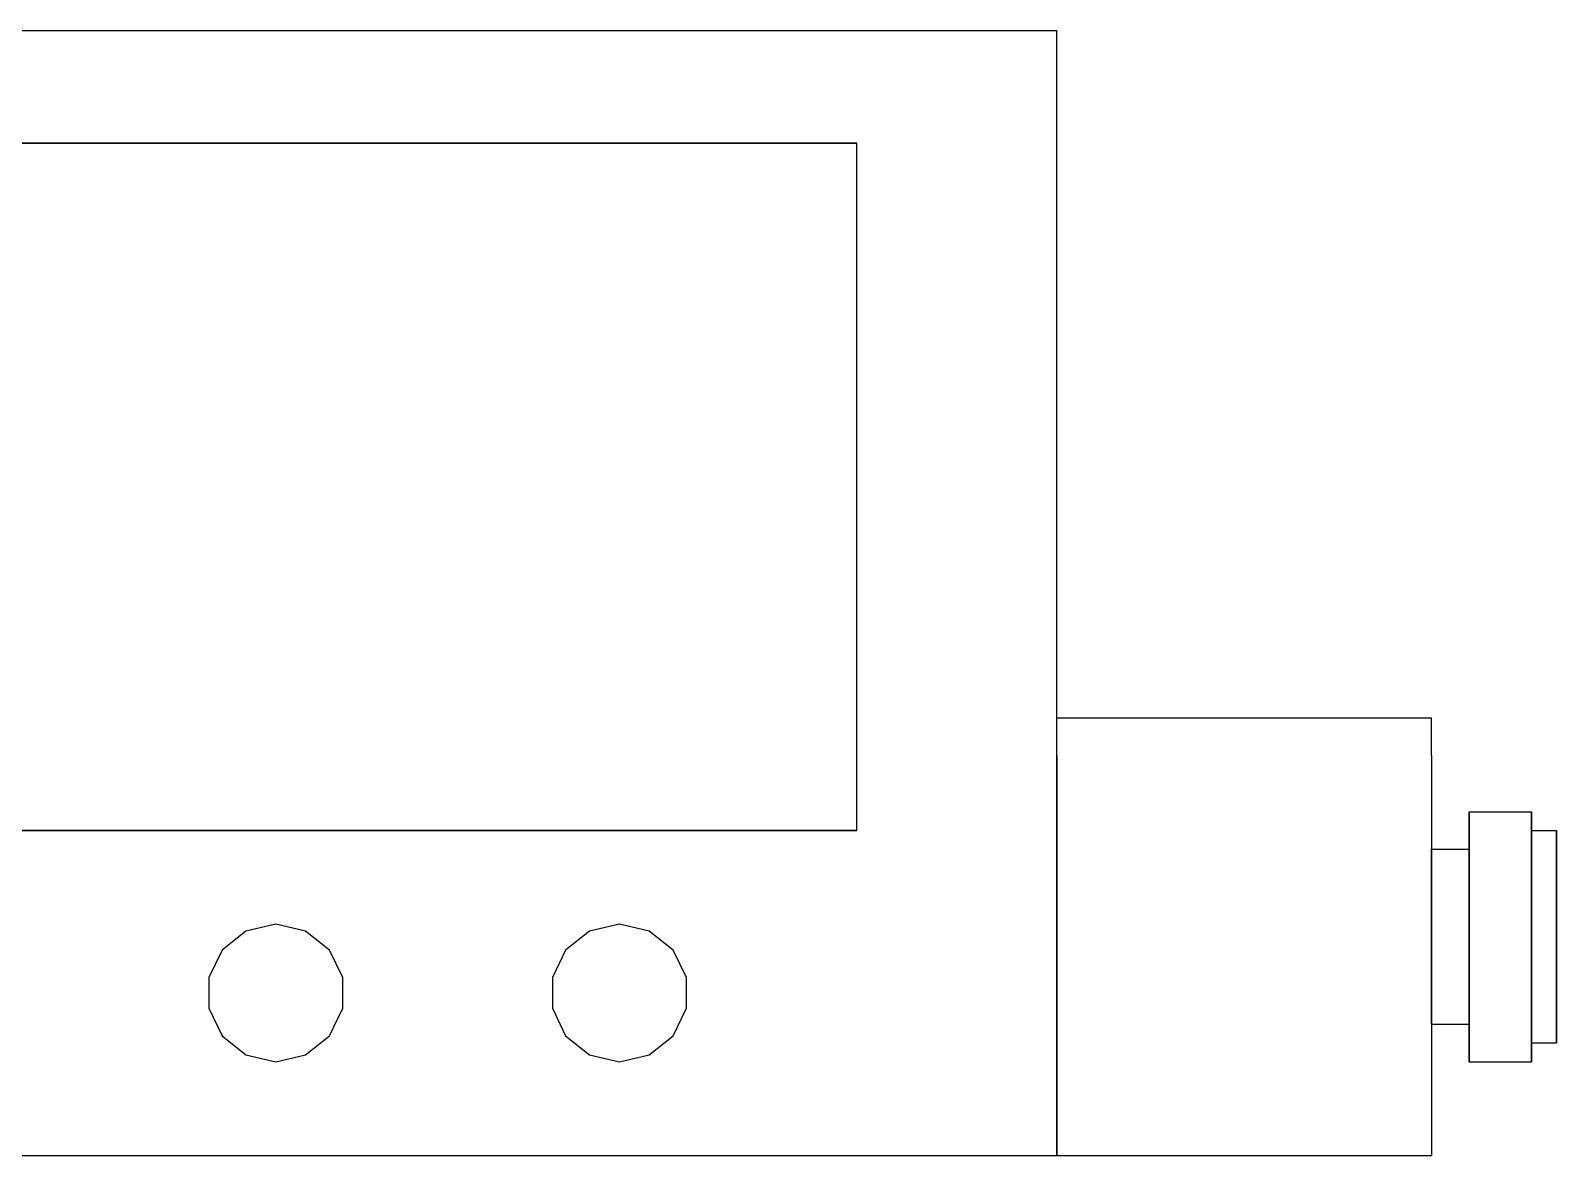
# Model space of a CAD drawing. Header units: millimetres. Extents: x -201 to 3037, y -406 to 3230.
# Drawn here: x 2775.7 to 3020, y 1160 to 1340 of the extents above; entities that cross this region are included whole.
import ezdxf

# ---------------------------------------------------------------- set-up
doc = ezdxf.new("R2010")
doc.units = ezdxf.units.MM
doc.layers.add('HIDDEN', color=8, linetype='Continuous')
doc.layers.add('VISIBLE', color=7, linetype='Continuous')

msp = doc.modelspace()

# ---------------------------------------------------------------- linework, layer by layer
at = {"layer": 'HIDDEN'}
for points in [[(2700, 1340), (2940, 1340)], [(2940, 1160), (2940, 1340)], [(2732, 1322), (2908, 1322)], [(2732, 1322), (2908, 1322)], [(2908, 1212), (2908, 1322)], [(2908, 1212), (2908, 1322)], [(2940, 1224), (2940, 1224.67), (2940, 1225.34), (2940, 1225.98), (2940, 1226.6), (2940, 1227.19), (2940, 1227.74), (2940, 1228.24), (2940, 1228.69), (2940, 1229.08), (2940, 1229.41), (2940, 1229.66), (2940, 1229.85), (2940, 1229.96), (2940, 1230)], [(2940, 1230), (3000, 1230)], [(2940, 1224), (2940, 1224.67), (2940, 1225.34), (2940, 1225.98), (2940, 1226.6), (2940, 1227.19), (2940, 1227.74), (2940, 1228.24), (2940, 1228.69), (2940, 1229.08), (2940, 1229.41), (2940, 1229.66), (2940, 1229.85), (2940, 1229.96), (2940, 1230)], [(3000, 1224), (3000, 1224.67), (3000, 1225.34), (3000, 1225.98), (3000, 1226.6), (3000, 1227.19), (3000, 1227.74), (3000, 1228.24), (3000, 1228.69), (3000, 1229.08), (3000, 1229.41), (3000, 1229.66), (3000, 1229.85), (3000, 1229.96), (3000, 1230)], [(2940, 1224), (2940, 1166)], [(3000, 1224), (3000, 1166)], [(3006, 1175), (3006, 1175.5), (3006, 1176.98), (3006, 1179.36), (3006, 1182.53), (3006, 1186.32), (3006, 1190.55), (3006, 1195), (3006, 1199.45), (3006, 1203.68), (3006, 1207.47), (3006, 1210.64), (3006, 1213.02), (3006, 1214.5), (3006, 1215)], [(3016, 1175), (3016, 1175.5), (3016, 1176.98), (3016, 1179.36), (3016, 1182.53), (3016, 1186.32), (3016, 1190.55), (3016, 1195), (3016, 1199.45), (3016, 1203.68), (3016, 1207.47), (3016, 1210.64), (3016, 1213.02), (3016, 1214.5), (3016, 1215)], [(2732, 1212), (2908, 1212)], [(2732, 1212), (2908, 1212)], [(3016, 1178), (3016, 1178.43), (3016, 1179.68), (3016, 1181.71), (3016, 1184.4), (3016, 1187.62), (3016, 1191.22), (3016, 1195), (3016, 1198.78), (3016, 1202.38), (3016, 1205.6), (3016, 1208.29), (3016, 1210.32), (3016, 1211.57), (3016, 1212)], [(3016, 1212), (3016, 1211.89), (3016, 1211.57), (3016, 1211.05), (3016, 1210.32), (3016, 1209.39), (3016, 1208.29), (3016, 1207.02), (3016, 1205.6), (3016, 1204.04), (3016, 1202.38), (3016, 1200.61), (3016, 1198.78), (3016, 1196.9), (3016, 1195)], [(3020, 1178), (3020, 1178.43), (3020, 1179.68), (3020, 1181.71), (3020, 1184.4), (3020, 1187.62), (3020, 1191.22), (3020, 1195), (3020, 1198.78), (3020, 1202.38), (3020, 1205.6), (3020, 1208.29), (3020, 1210.32), (3020, 1211.57), (3020, 1212)], [(3000, 1181), (3000, 1181.35), (3000, 1182.39), (3000, 1184.05), (3000, 1186.27), (3000, 1188.93), (3000, 1191.88), (3000, 1195), (3000, 1198.12), (3000, 1201.07), (3000, 1203.73), (3000, 1205.95), (3000, 1207.61), (3000, 1208.65), (3000, 1209)], [(3000, 1209), (3000, 1208.91), (3000, 1208.65), (3000, 1208.21), (3000, 1207.61), (3000, 1206.85), (3000, 1205.95), (3000, 1204.9), (3000, 1203.73), (3000, 1202.45), (3000, 1201.07), (3000, 1199.62), (3000, 1198.12), (3000, 1196.57), (3000, 1195)], [(3006, 1181), (3006, 1181.35), (3006, 1182.39), (3006, 1184.05), (3006, 1186.27), (3006, 1188.93), (3006, 1191.88), (3006, 1195), (3006, 1198.12), (3006, 1201.07), (3006, 1203.73), (3006, 1205.95), (3006, 1207.61), (3006, 1208.65), (3006, 1209)], [(3006, 1209), (3006, 1208.91), (3006, 1208.65), (3006, 1208.21), (3006, 1207.61), (3006, 1206.85), (3006, 1205.95), (3006, 1204.9), (3006, 1203.73), (3006, 1202.45), (3006, 1201.07), (3006, 1199.62), (3006, 1198.12), (3006, 1196.57), (3006, 1195)], [(2815, 1197), (2810.23, 1195.91), (2806.4, 1192.86), (2804.28, 1188.45), (2804.28, 1183.55), (2806.4, 1179.14), (2810.23, 1176.09), (2815, 1175), (2819.77, 1176.09), (2823.6, 1179.14), (2825.72, 1183.55), (2825.72, 1188.45), (2823.6, 1192.86), (2819.77, 1195.91), (2815, 1197)], [(2870, 1197), (2865.23, 1195.91), (2861.4, 1192.86), (2859.28, 1188.45), (2859.28, 1183.55), (2861.4, 1179.14), (2865.23, 1176.09), (2870, 1175), (2874.77, 1176.09), (2878.6, 1179.14), (2880.72, 1183.55), (2880.72, 1188.45), (2878.6, 1192.86), (2874.77, 1195.91), (2870, 1197)], [(3000, 1195), (3000, 1193.43), (3000, 1191.88), (3000, 1190.38), (3000, 1188.93), (3000, 1187.55), (3000, 1186.27), (3000, 1185.1), (3000, 1184.05), (3000, 1183.15), (3000, 1182.39), (3000, 1181.79), (3000, 1181.35), (3000, 1181.09), (3000, 1181)], [(3006, 1195), (3006, 1193.43), (3006, 1191.88), (3006, 1190.38), (3006, 1188.93), (3006, 1187.55), (3006, 1186.27), (3006, 1185.1), (3006, 1184.05), (3006, 1183.15), (3006, 1182.39), (3006, 1181.79), (3006, 1181.35), (3006, 1181.09), (3006, 1181)], [(3016, 1195), (3016, 1193.1), (3016, 1191.22), (3016, 1189.39), (3016, 1187.62), (3016, 1185.96), (3016, 1184.4), (3016, 1182.98), (3016, 1181.71), (3016, 1180.61), (3016, 1179.68), (3016, 1178.95), (3016, 1178.43), (3016, 1178.11), (3016, 1178)], [(2940, 1166), (2940, 1165.33), (2940, 1164.66), (2940, 1164.02), (2940, 1163.4), (2940, 1162.81), (2940, 1162.26), (2940, 1161.76), (2940, 1161.31), (2940, 1160.92), (2940, 1160.59), (2940, 1160.34), (2940, 1160.15), (2940, 1160.04), (2940, 1160)], [(2940, 1166), (2940, 1165.33), (2940, 1164.66), (2940, 1164.02), (2940, 1163.4), (2940, 1162.81), (2940, 1162.26), (2940, 1161.76), (2940, 1161.31), (2940, 1160.92), (2940, 1160.59), (2940, 1160.34), (2940, 1160.15), (2940, 1160.04), (2940, 1160)], [(3000, 1166), (3000, 1165.33), (3000, 1164.66), (3000, 1164.02), (3000, 1163.4), (3000, 1162.81), (3000, 1162.26), (3000, 1161.76), (3000, 1161.31), (3000, 1160.92), (3000, 1160.59), (3000, 1160.34), (3000, 1160.15), (3000, 1160.04), (3000, 1160)], [(2700, 1160), (2940, 1160)], [(2940, 1160), (3000, 1160)]]:
    msp.add_lwpolyline(points, dxfattribs=at)
at = {"layer": 'VISIBLE'}
for points in [[(2700, 1340), (2940, 1340)], [(2940, 1160), (2940, 1340)], [(2908, 1322), (2732, 1322)], [(2732, 1322), (2908, 1322)], [(2908, 1212), (2908, 1322)], [(2908, 1212), (2908, 1322)], [(2940, 1230), (3000, 1230)], [(3000, 1224), (3000, 1224.67), (3000, 1225.34), (3000, 1225.98), (3000, 1226.6), (3000, 1227.19), (3000, 1227.74), (3000, 1228.24), (3000, 1228.69), (3000, 1229.08), (3000, 1229.41), (3000, 1229.66), (3000, 1229.85), (3000, 1229.96), (3000, 1230)], [(2940, 1224), (2940, 1166)], [(3000, 1224), (3000, 1166)], [(3006, 1215), (3006, 1214.87), (3006, 1214.5), (3006, 1213.88), (3006, 1213.02), (3006, 1211.93), (3006, 1210.64), (3006, 1209.14), (3006, 1207.47), (3006, 1205.64), (3006, 1203.68), (3006, 1201.61), (3006, 1199.45), (3006, 1197.24), (3006, 1195)], [(3006, 1215), (3016, 1215)], [(3016, 1215), (3016, 1214.87), (3016, 1214.5), (3016, 1213.88), (3016, 1213.02), (3016, 1211.93), (3016, 1210.64), (3016, 1209.14), (3016, 1207.47), (3016, 1205.64), (3016, 1203.68), (3016, 1201.61), (3016, 1199.45), (3016, 1197.24), (3016, 1195)], [(2908, 1212), (2732, 1212)], [(2732, 1212), (2908, 1212)], [(3016, 1212), (3020, 1212)], [(3020, 1212), (3020, 1211.89), (3020, 1211.57), (3020, 1211.05), (3020, 1210.32), (3020, 1209.39), (3020, 1208.29), (3020, 1207.02), (3020, 1205.6), (3020, 1204.04), (3020, 1202.38), (3020, 1200.61), (3020, 1198.78), (3020, 1196.9), (3020, 1195)], [(3000, 1209), (3006, 1209)], [(2815, 1197), (2810.23, 1195.91), (2806.4, 1192.86), (2804.28, 1188.45), (2804.28, 1183.55), (2806.4, 1179.14), (2810.23, 1176.09), (2815, 1175), (2819.77, 1176.09), (2823.6, 1179.14), (2825.72, 1183.55), (2825.72, 1188.45), (2823.6, 1192.86), (2819.77, 1195.91), (2815, 1197)], [(2870, 1197), (2865.23, 1195.91), (2861.4, 1192.86), (2859.28, 1188.45), (2859.28, 1183.55), (2861.4, 1179.14), (2865.23, 1176.09), (2870, 1175), (2874.77, 1176.09), (2878.6, 1179.14), (2880.72, 1183.55), (2880.72, 1188.45), (2878.6, 1192.86), (2874.77, 1195.91), (2870, 1197)], [(3006, 1195), (3006, 1192.76), (3006, 1190.55), (3006, 1188.39), (3006, 1186.32), (3006, 1184.36), (3006, 1182.53), (3006, 1180.86), (3006, 1179.36), (3006, 1178.07), (3006, 1176.98), (3006, 1176.12), (3006, 1175.5), (3006, 1175.13), (3006, 1175)], [(3016, 1195), (3016, 1192.76), (3016, 1190.55), (3016, 1188.39), (3016, 1186.32), (3016, 1184.36), (3016, 1182.53), (3016, 1180.86), (3016, 1179.36), (3016, 1178.07), (3016, 1176.98), (3016, 1176.12), (3016, 1175.5), (3016, 1175.13), (3016, 1175)], [(3020, 1195), (3020, 1193.1), (3020, 1191.22), (3020, 1189.39), (3020, 1187.62), (3020, 1185.96), (3020, 1184.4), (3020, 1182.98), (3020, 1181.71), (3020, 1180.61), (3020, 1179.68), (3020, 1178.95), (3020, 1178.43), (3020, 1178.11), (3020, 1178)], [(3000, 1181), (3006, 1181)], [(3016, 1178), (3020, 1178)], [(3006, 1175), (3016, 1175)], [(3000, 1166), (3000, 1165.33), (3000, 1164.66), (3000, 1164.02), (3000, 1163.4), (3000, 1162.81), (3000, 1162.26), (3000, 1161.76), (3000, 1161.31), (3000, 1160.92), (3000, 1160.59), (3000, 1160.34), (3000, 1160.15), (3000, 1160.04), (3000, 1160)], [(2700, 1160), (2940, 1160)], [(2940, 1160), (3000, 1160)]]:
    msp.add_lwpolyline(points, dxfattribs=at)

doc.saveas('drawing.dxf')
